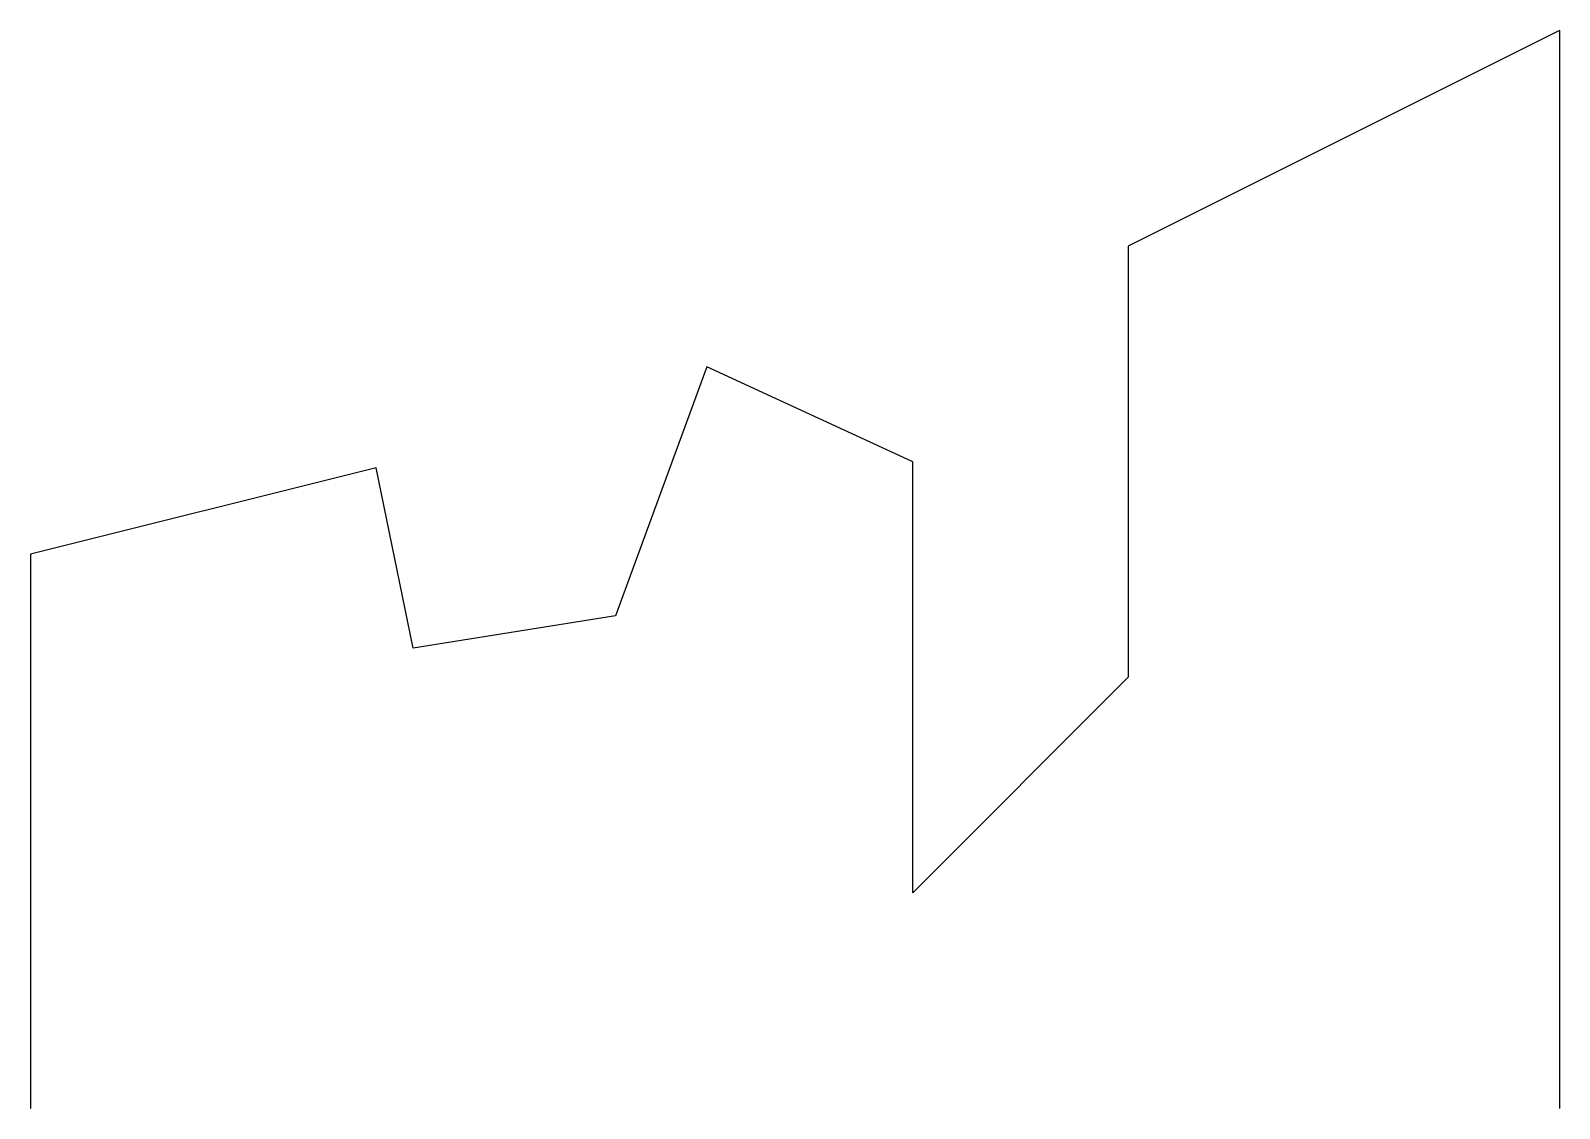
# Model space of a CAD drawing. Header units: millimetres. Extents: x -7.09 to 0, y -5 to 0.
import ezdxf

# ---------------------------------------------------------------- set-up
doc = ezdxf.new("R2010")
doc.units = ezdxf.units.MM
doc.layers.get('0').update_dxf_attribs({"true_color": 0xffffff})

msp = doc.modelspace()

# ---------------------------------------------------------------- linework, layer by layer
for p, q in [((0, 0), (-2, -1)), ((0, 0), (0, -5)), ((-2, -1), (-2, -3)), ((-3.9542, -1.5592), (-4.3779, -2.7156)), ((-3, -2), (-3.9542, -1.5592)), ((-5.4885, -2.0286), (-7.0916, -2.4294)), ((-5.3168, -2.8645), (-5.4885, -2.0286)), ((-3, -4), (-3, -2)), ((-7.0916, -2.4294), (-7.0916, -5)), ((-4.3779, -2.7156), (-5.3168, -2.8645)), ((-2, -3), (-3, -4))]:
    msp.add_line(p, q)

doc.saveas('drawing.dxf')
